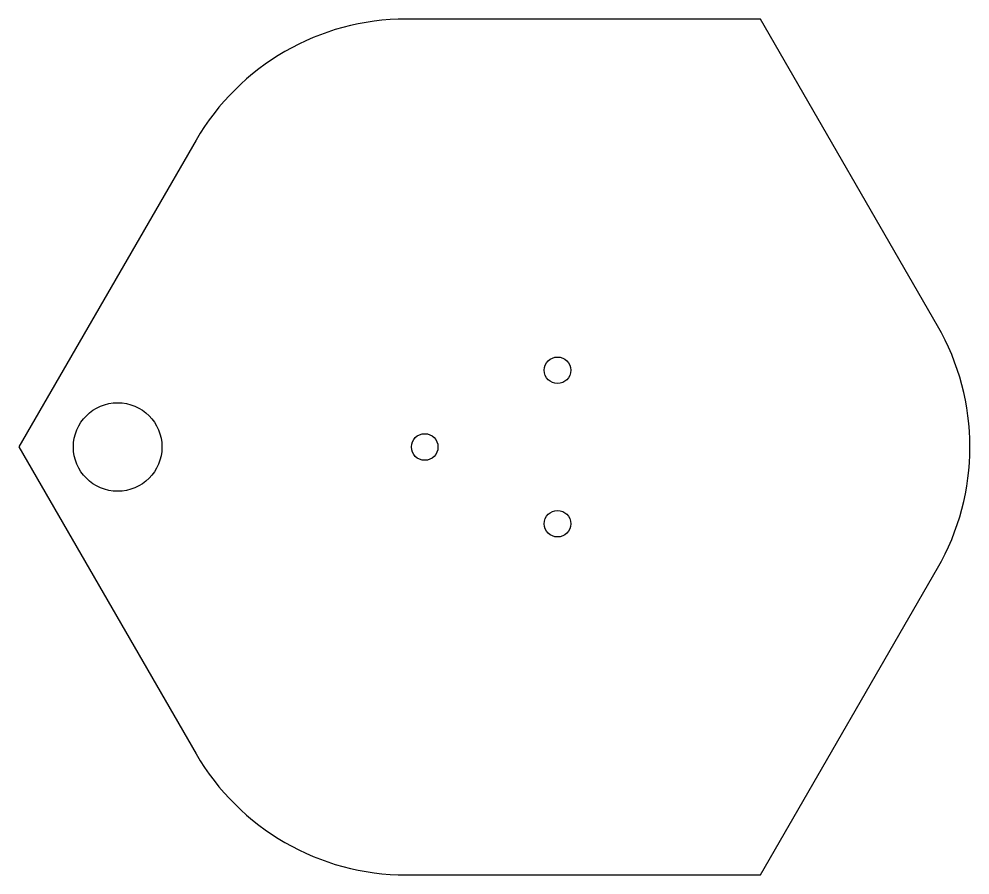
# Model space of a CAD drawing. Header units: millimetres. Extents: x -84 to 77, y -72 to 72.
import ezdxf

# ---------------------------------------------------------------- set-up
doc = ezdxf.new("R2010")
doc.units = ezdxf.units.MM

msp = doc.modelspace()

# ---------------------------------------------------------------- linework, layer by layer
msp.add_lwpolyline([(-53.72, -51.96, 0.267949), (-18.14, -72.5), (41.86, -72.5), (71.86, -20.54, 0.267949), (71.86, 20.54), (41.86, 72.5), (-18.14, 72.5, 0.267949), (-53.72, 51.96), (-83.72, 0)], format="xyb", close=True)
for centre, radius in [((7.5, 12.99), 2.25), ((-67, 0), 7.5), ((-15, 0), 2.25), ((7.5, -12.99), 2.25)]:
    msp.add_circle(centre, radius)

doc.saveas('drawing.dxf')
